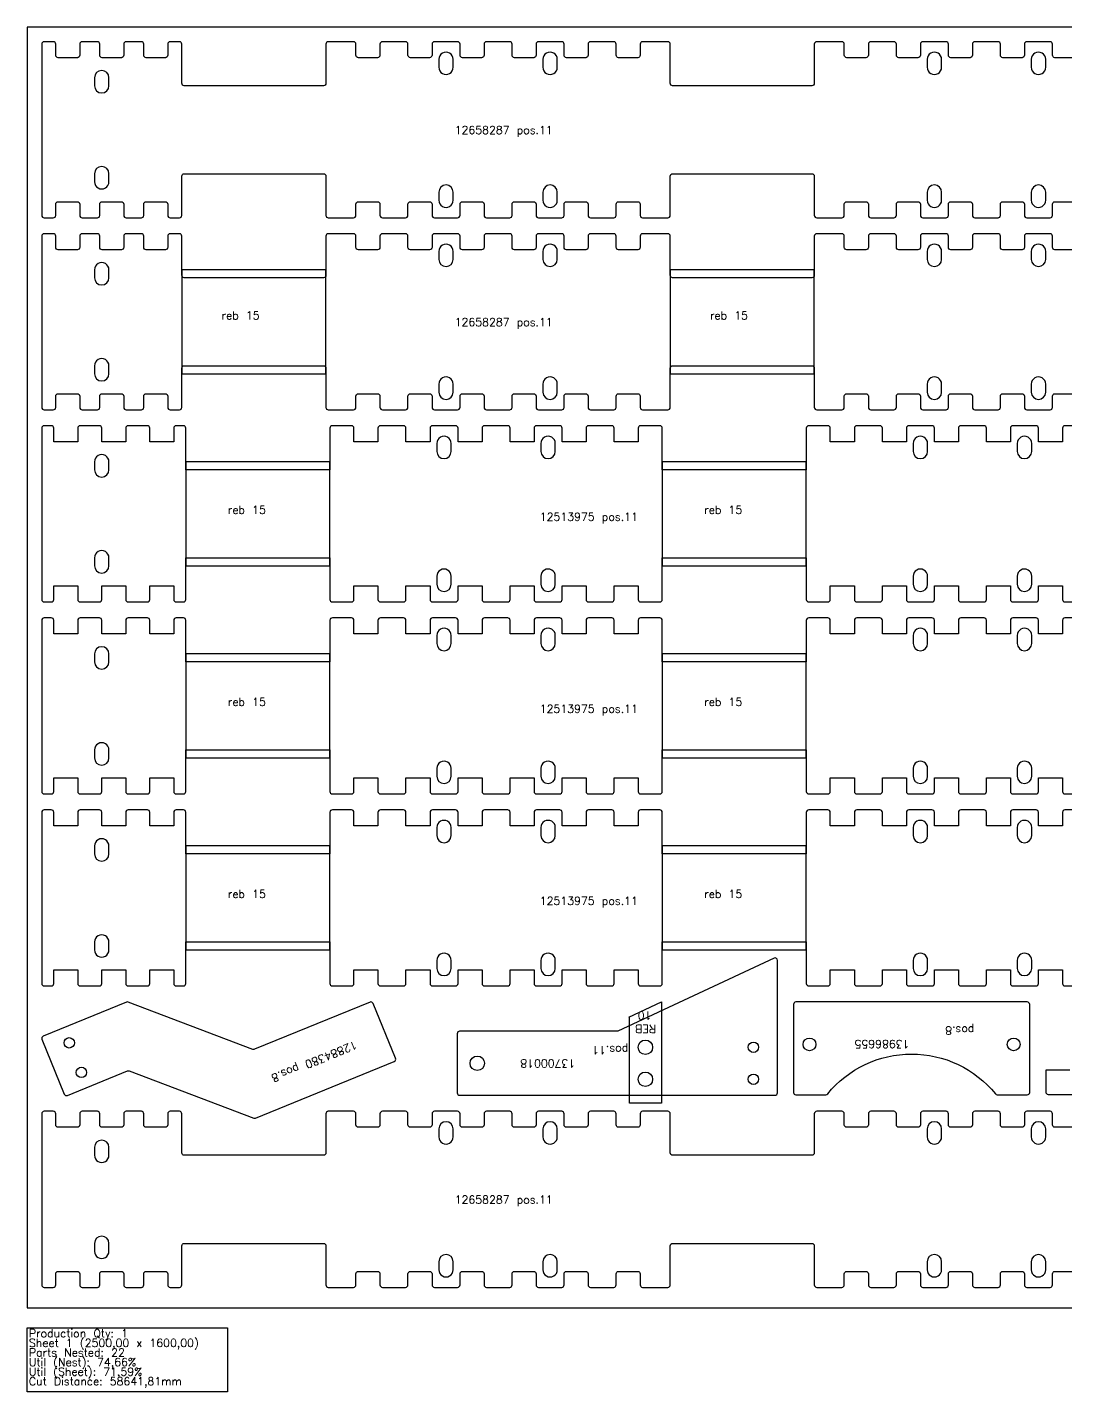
# Model space of a CAD drawing. Header units: millimetres. Extents: x 0 to 2500, y -105 to 1600.
# Drawn here: x 0 to 1297, y -105 to 1600 of the extents above; entities that cross this region are included whole.
import ezdxf

# ---------------------------------------------------------------- set-up
doc = ezdxf.new("R2010")
doc.units = ezdxf.units.MM
for name, color, linetype in [('10246727', 7, 'Continuous'), ('12658287', 7, 'Continuous'), ('12884380v0', 7, 'Continuous'), ('13700018v0', 7, 'Continuous'), ('13986655', 7, 'Continuous'), ('Rebaixo', 6, 'Continuous'), ('sheet', 24, 'Continuous'), ('Stats', 7, 'Continuous'), ('Texto', 7, 'Continuous')]:
    doc.layers.add(name, color=color, linetype=linetype)
doc.styles.get("Standard").update_dxf_attribs({"font": 'txt.shx'})

msp = doc.modelspace()

# ---------------------------------------------------------------- linework, layer by layer
at = {"color": 1}
for points in [[(1325, 1102), (1296, 1102, 0.414214), (1293, 1099), (1293, 1082), (1263, 1082), (1263, 1099, 0.414214), (1260, 1102), (1231, 1102, 0.414214), (1228, 1099), (1228, 1082), (1198, 1082), (1198, 1099, 0.414214), (1195, 1102), (1166, 1102, 0.414214), (1163, 1099), (1163, 1082), (1133, 1082), (1133, 1099, 0.414214), (1130, 1102), (1101, 1102, 0.414214), (1098, 1099), (1098, 1082), (1068, 1082), (1068, 1099, 0.414214), (1065, 1102), (1036, 1102, 0.414214), (1033, 1099), (1033, 1082), (1003, 1082), (1003, 1099, 0.414214), (1000, 1102), (976, 1102, 0.414214), (973, 1099), (973, 1047), (793, 1047), (793, 1099, 0.414214), (790, 1102), (766, 1102, 0.414214), (763, 1099), (763, 1082), (733, 1082), (733, 1099, 0.414214), (730, 1102), (701, 1102, 0.414214), (698, 1099), (698, 1082), (668, 1082), (668, 1099, 0.414214), (665, 1102), (636, 1102, 0.414214), (633, 1099), (633, 1082), (603, 1082), (603, 1099, 0.414214), (600, 1102), (571, 1102, 0.414214), (568, 1099), (568, 1082), (538, 1082), (538, 1099, 0.414214), (535, 1102), (506, 1102, 0.414214), (503, 1099), (503, 1082), (473, 1082), (473, 1099, 0.414214), (470, 1102), (441, 1102, 0.414214), (438, 1099), (438, 1082), (408, 1082), (408, 1099, 0.414214), (405, 1102), (381, 1102, 0.414214), (378, 1099), (378, 1047), (198, 1047), (198, 1099, 0.414214), (195, 1102), (186, 1102, 0.414214), (183, 1099), (183, 1082), (153, 1082), (153, 1099, 0.414214), (150, 1102), (126, 1102, 0.414214), (123, 1099), (123, 1082), (93, 1082), (93, 1099, 0.414214), (90, 1102), (66, 1102, 0.414214), (63, 1099), (63, 1082), (33, 1082), (33, 1099, 0.414214), (30, 1102), (21, 1102, 0.414214), (18, 1099), (18, 885, 0.414214), (21, 882), (30, 882, 0.414214), (33, 885), (33, 902), (63, 902), (63, 885, 0.414214), (66, 882), (90, 882, 0.414214), (93, 885), (93, 902), (123, 902), (123, 885, 0.414214), (126, 882), (150, 882, 0.414214), (153, 885), (153, 902), (183, 902), (183, 885, 0.414214), (186, 882), (195, 882, 0.414214), (198, 885), (198, 937), (378, 937), (378, 885, 0.414214), (381, 882), (405, 882, 0.414214), (408, 885), (408, 902), (438, 902), (438, 885, 0.414214), (441, 882), (470, 882, 0.414214), (473, 885), (473, 902), (503, 902), (503, 885, 0.414214), (506, 882), (535, 882, 0.414214), (538, 885), (538, 902), (568, 902), (568, 885, 0.414214), (571, 882), (600, 882, 0.414214), (603, 885), (603, 902), (633, 902), (633, 885, 0.414214), (636, 882), (665, 882, 0.414214), (668, 885), (668, 902), (698, 902), (698, 885, 0.414214), (701, 882), (730, 882, 0.414214), (733, 885), (733, 902), (763, 902), (763, 885, 0.414214), (766, 882), (790, 882, 0.414214), (793, 885), (793, 937), (973, 937), (973, 885, 0.414214), (976, 882), (1000, 882, 0.414214), (1003, 885), (1003, 902), (1033, 902), (1033, 885, 0.414214), (1036, 882), (1065, 882, 0.414214), (1068, 885), (1068, 902), (1098, 902), (1098, 885, 0.414214), (1101, 882), (1130, 882, 0.414214), (1133, 885), (1133, 902), (1163, 902), (1163, 885, 0.414214), (1166, 882), (1195, 882, 0.414214), (1198, 885), (1198, 902), (1228, 902), (1228, 885, 0.414214), (1231, 882), (1260, 882, 0.414214), (1263, 885), (1263, 902), (1293, 902), (1293, 885, 0.414214), (1296, 882), (1325, 882, 0.414214)], [(1325, 862), (1296, 862, 0.414214), (1293, 859), (1293, 842), (1263, 842), (1263, 859, 0.414214), (1260, 862), (1231, 862, 0.414214), (1228, 859), (1228, 842), (1198, 842), (1198, 859, 0.414214), (1195, 862), (1166, 862, 0.414214), (1163, 859), (1163, 842), (1133, 842), (1133, 859, 0.414214), (1130, 862), (1101, 862, 0.414214), (1098, 859), (1098, 842), (1068, 842), (1068, 859, 0.414214), (1065, 862), (1036, 862, 0.414214), (1033, 859), (1033, 842), (1003, 842), (1003, 859, 0.414214), (1000, 862), (976, 862, 0.414214), (973, 859), (973, 807), (793, 807), (793, 859, 0.414214), (790, 862), (766, 862, 0.414214), (763, 859), (763, 842), (733, 842), (733, 859, 0.414214), (730, 862), (701, 862, 0.414214), (698, 859), (698, 842), (668, 842), (668, 859, 0.414214), (665, 862), (636, 862, 0.414214), (633, 859), (633, 842), (603, 842), (603, 859, 0.414214), (600, 862), (571, 862, 0.414214), (568, 859), (568, 842), (538, 842), (538, 859, 0.414214), (535, 862), (506, 862, 0.414214), (503, 859), (503, 842), (473, 842), (473, 859, 0.414214), (470, 862), (441, 862, 0.414214), (438, 859), (438, 842), (408, 842), (408, 859, 0.414214), (405, 862), (381, 862, 0.414214), (378, 859), (378, 807), (198, 807), (198, 859, 0.414214), (195, 862), (186, 862, 0.414214), (183, 859), (183, 842), (153, 842), (153, 859, 0.414214), (150, 862), (126, 862, 0.414214), (123, 859), (123, 842), (93, 842), (93, 859, 0.414214), (90, 862), (66, 862, 0.414214), (63, 859), (63, 842), (33, 842), (33, 859, 0.414214), (30, 862), (21, 862, 0.414214), (18, 859), (18, 645, 0.414214), (21, 642), (30, 642, 0.414214), (33, 645), (33, 662), (63, 662), (63, 645, 0.414214), (66, 642), (90, 642, 0.414214), (93, 645), (93, 662), (123, 662), (123, 645, 0.414214), (126, 642), (150, 642, 0.414214), (153, 645), (153, 662), (183, 662), (183, 645, 0.414214), (186, 642), (195, 642, 0.414214), (198, 645), (198, 697), (378, 697), (378, 645, 0.414214), (381, 642), (405, 642, 0.414214), (408, 645), (408, 662), (438, 662), (438, 645, 0.414214), (441, 642), (470, 642, 0.414214), (473, 645), (473, 662), (503, 662), (503, 645, 0.414214), (506, 642), (535, 642, 0.414214), (538, 645), (538, 662), (568, 662), (568, 645, 0.414214), (571, 642), (600, 642, 0.414214), (603, 645), (603, 662), (633, 662), (633, 645, 0.414214), (636, 642), (665, 642, 0.414214), (668, 645), (668, 662), (698, 662), (698, 645, 0.414214), (701, 642), (730, 642, 0.414214), (733, 645), (733, 662), (763, 662), (763, 645, 0.414214), (766, 642), (790, 642, 0.414214), (793, 645), (793, 697), (973, 697), (973, 645, 0.414214), (976, 642), (1000, 642, 0.414214), (1003, 645), (1003, 662), (1033, 662), (1033, 645, 0.414214), (1036, 642), (1065, 642, 0.414214), (1068, 645), (1068, 662), (1098, 662), (1098, 645, 0.414214), (1101, 642), (1130, 642, 0.414214), (1133, 645), (1133, 662), (1163, 662), (1163, 645, 0.414214), (1166, 642), (1195, 642, 0.414214), (1198, 645), (1198, 662), (1228, 662), (1228, 645, 0.414214), (1231, 642), (1260, 642, 0.414214), (1263, 645), (1263, 662), (1293, 662), (1293, 645, 0.414214), (1296, 642), (1325, 642, 0.414214)], [(1325, 622), (1296, 622, 0.414214), (1293, 619), (1293, 602), (1263, 602), (1263, 619, 0.414214), (1260, 622), (1231, 622, 0.414214), (1228, 619), (1228, 602), (1198, 602), (1198, 619, 0.414214), (1195, 622), (1166, 622, 0.414214), (1163, 619), (1163, 602), (1133, 602), (1133, 619, 0.414214), (1130, 622), (1101, 622, 0.414214), (1098, 619), (1098, 602), (1068, 602), (1068, 619, 0.414214), (1065, 622), (1036, 622, 0.414214), (1033, 619), (1033, 602), (1003, 602), (1003, 619, 0.414214), (1000, 622), (976, 622, 0.414214), (973, 619), (973, 567), (793, 567), (793, 619, 0.414214), (790, 622), (766, 622, 0.414214), (763, 619), (763, 602), (733, 602), (733, 619, 0.414214), (730, 622), (701, 622, 0.414214), (698, 619), (698, 602), (668, 602), (668, 619, 0.414214), (665, 622), (636, 622, 0.414214), (633, 619), (633, 602), (603, 602), (603, 619, 0.414214), (600, 622), (571, 622, 0.414214), (568, 619), (568, 602), (538, 602), (538, 619, 0.414214), (535, 622), (506, 622, 0.414214), (503, 619), (503, 602), (473, 602), (473, 619, 0.414214), (470, 622), (441, 622, 0.414214), (438, 619), (438, 602), (408, 602), (408, 619, 0.414214), (405, 622), (381, 622, 0.414214), (378, 619), (378, 567), (198, 567), (198, 619, 0.414214), (195, 622), (186, 622, 0.414214), (183, 619), (183, 602), (153, 602), (153, 619, 0.414214), (150, 622), (126, 622, 0.414214), (123, 619), (123, 602), (93, 602), (93, 619, 0.414214), (90, 622), (66, 622, 0.414214), (63, 619), (63, 602), (33, 602), (33, 619, 0.414214), (30, 622), (21, 622, 0.414214), (18, 619), (18, 405, 0.414214), (21, 402), (30, 402, 0.414214), (33, 405), (33, 422), (63, 422), (63, 405, 0.414214), (66, 402), (90, 402, 0.414214), (93, 405), (93, 422), (123, 422), (123, 405, 0.414214), (126, 402), (150, 402, 0.414214), (153, 405), (153, 422), (183, 422), (183, 405, 0.414214), (186, 402), (195, 402, 0.414214), (198, 405), (198, 457), (378, 457), (378, 405, 0.414214), (381, 402), (405, 402, 0.414214), (408, 405), (408, 422), (438, 422), (438, 405, 0.414214), (441, 402), (470, 402, 0.414214), (473, 405), (473, 422), (503, 422), (503, 405, 0.414214), (506, 402), (535, 402, 0.414214), (538, 405), (538, 422), (568, 422), (568, 405, 0.414214), (571, 402), (600, 402, 0.414214), (603, 405), (603, 422), (633, 422), (633, 405, 0.414214), (636, 402), (665, 402, 0.414214), (668, 405), (668, 422), (698, 422), (698, 405, 0.414214), (701, 402), (730, 402, 0.414214), (733, 405), (733, 422), (763, 422), (763, 405, 0.414214), (766, 402), (790, 402, 0.414214), (793, 405), (793, 457), (973, 457), (973, 405, 0.414214), (976, 402), (1000, 402, 0.414214), (1003, 405), (1003, 422), (1033, 422), (1033, 405, 0.414214), (1036, 402), (1065, 402, 0.414214), (1068, 405), (1068, 422), (1098, 422), (1098, 405, 0.414214), (1101, 402), (1130, 402, 0.414214), (1133, 405), (1133, 422), (1163, 422), (1163, 405, 0.414214), (1166, 402), (1195, 402, 0.414214), (1198, 405), (1198, 422), (1228, 422), (1228, 405, 0.414214), (1231, 402), (1260, 402, 0.414214), (1263, 405), (1263, 422), (1293, 422), (1293, 405, 0.414214), (1296, 402), (1325, 402, 0.414214)]]:
    msp.add_lwpolyline(points, format="xyb", dxfattribs=at)
for points in [[(511.5, 1070, 0.999955), (529.5, 1070), (529.5, 1080, 1.000023), (511.5, 1080)], [(641.5, 1070, 0.999955), (659.5, 1070), (659.5, 1080, 1.000023), (641.5, 1080)], [(1106.5, 1070, 0.999955), (1124.5, 1070), (1124.5, 1080, 1.000024), (1106.5, 1080)], [(1236.5, 1070, 0.999955), (1254.5, 1070), (1254.5, 1080, 1.000024), (1236.5, 1080)], [(84, 1047, 0.999977), (102, 1047), (102, 1057, 1.000045), (84, 1057)], [(102, 937, 1.000023), (84, 937), (84, 927, 0.999955), (102, 927)], [(529.5, 914, 1.000045), (511.5, 914), (511.5, 904, 0.999977), (529.5, 904)], [(659.5, 914, 1.000045), (641.5, 914), (641.5, 904, 0.999977), (659.5, 904)], [(1124.5, 914, 1.000045), (1106.5, 914), (1106.5, 904, 0.999977), (1124.5, 904)], [(1254.5, 914, 1.000045), (1236.5, 914), (1236.5, 904, 0.999977), (1254.5, 904)], [(511.5, 830, 0.999969), (529.5, 830), (529.5, 840, 1.000031), (511.5, 840)], [(641.5, 830, 0.999969), (659.5, 830), (659.5, 840, 1.000031), (641.5, 840)], [(1106.5, 830, 0.999969), (1124.5, 830), (1124.5, 840, 1.000031), (1106.5, 840)], [(1236.5, 830, 0.999969), (1254.5, 830), (1254.5, 840, 1.000031), (1236.5, 840)], [(84, 807, 0.999969), (102, 807), (102, 817, 0.999977), (84, 817)], [(102, 697, 1.000031), (84, 697), (84, 687, 0.999969), (102, 687)], [(529.5, 674, 1.000031), (511.5, 674), (511.5, 664, 0.999969), (529.5, 664)], [(659.5, 674, 1.000031), (641.5, 674), (641.5, 664, 0.999969), (659.5, 664)], [(1124.5, 674, 1.000031), (1106.5, 674), (1106.5, 664, 0.999969), (1124.5, 664)], [(1254.5, 674, 1.000031), (1236.5, 674), (1236.5, 664, 0.999969), (1254.5, 664)], [(511.5, 590, 0.999979), (529.5, 590), (529.5, 600, 1.000021), (511.5, 600)], [(641.5, 590, 0.999979), (659.5, 590), (659.5, 600, 1.000021), (641.5, 600)], [(1106.5, 590, 0.999979), (1124.5, 590), (1124.5, 600, 1.000021), (1106.5, 600)], [(1236.5, 590, 0.999979), (1254.5, 590), (1254.5, 600, 1.000021), (1236.5, 600)], [(84, 567, 0.999979), (102, 567), (102, 577, 1.000021), (84, 577)], [(102, 457, 1.000021), (84, 457), (84, 447, 1.000032), (102, 447)], [(529.5, 434, 1.000021), (511.5, 434), (511.5, 424, 0.999979), (529.5, 424)], [(659.5, 434, 1.000021), (641.5, 434), (641.5, 424, 0.999979), (659.5, 424)], [(1124.5, 434, 1.000021), (1106.5, 434), (1106.5, 424, 0.999979), (1124.5, 424)], [(1254.5, 434, 1.000021), (1236.5, 434), (1236.5, 424, 0.999979), (1254.5, 424)]]:
    msp.add_lwpolyline(points, format="xyb", close=True, dxfattribs=at)
at = {"layer": '10246727', "color": 4}
msp.add_lwpolyline([(1302, 296.6), (1272, 296.6), (1272, 269.6, 0.414214), (1275, 266.6), (1449, 266.6, 0.414214)], format="xyb", dxfattribs=at)
at = {"layer": '12658287', "color": 4}
for points in [[(1307.5, 1562), (1283.5, 1562, -0.414214), (1280.5, 1565), (1280.5, 1579, 0.414214), (1277.5, 1582), (1248.5, 1582, 0.414214), (1245.5, 1579), (1245.5, 1565, -0.414214), (1242.5, 1562), (1218.5, 1562, -0.414214), (1215.5, 1565), (1215.5, 1579, 0.414214), (1212.5, 1582), (1183.5, 1582, 0.414214), (1180.5, 1579), (1180.5, 1565, -0.414214), (1177.5, 1562), (1153.5, 1562, -0.414214), (1150.5, 1565), (1150.5, 1579, 0.414214), (1147.5, 1582), (1118.5, 1582, 0.414214), (1115.5, 1579), (1115.5, 1565, -0.414214), (1112.5, 1562), (1088.5, 1562, -0.414214), (1085.5, 1565), (1085.5, 1579, 0.414214), (1082.5, 1582), (1053.5, 1582, 0.414214), (1050.5, 1579), (1050.5, 1565, -0.414214), (1047.5, 1562), (1023.5, 1562, -0.414214), (1020.5, 1565), (1020.5, 1579, 0.414214), (1017.5, 1582), (986, 1582, 0.414214), (983, 1579), (983, 1530, -0.414214), (980, 1527), (806, 1527, -0.414214), (803, 1530), (803, 1579, 0.414214), (800, 1582), (768.5, 1582, 0.414214), (765.5, 1579), (765.5, 1565, -0.414214), (762.5, 1562), (738.5, 1562, -0.414214), (735.5, 1565), (735.5, 1579, 0.414214), (732.5, 1582), (703.5, 1582, 0.414214), (700.5, 1579), (700.5, 1565, -0.414214), (697.5, 1562), (673.5, 1562, -0.414214), (670.5, 1565), (670.5, 1579, 0.414214), (667.5, 1582), (638.5, 1582, 0.414214), (635.5, 1579), (635.5, 1565, -0.414214), (632.5, 1562), (608.5, 1562, -0.414214), (605.5, 1565), (605.5, 1579, 0.414214), (602.5, 1582), (573.5, 1582, 0.414214), (570.5, 1579), (570.5, 1565, -0.414214), (567.5, 1562), (543.5, 1562, -0.414214), (540.5, 1565), (540.5, 1579, 0.414214), (537.5, 1582), (508.5, 1582, 0.414214), (505.5, 1579), (505.5, 1565, -0.414214), (502.5, 1562), (478.5, 1562, -0.414214), (475.5, 1565), (475.5, 1579, 0.414214), (472.5, 1582), (443.5, 1582, 0.414214), (440.5, 1579), (440.5, 1565, -0.414214), (437.5, 1562), (413.5, 1562, -0.414214), (410.5, 1565), (410.5, 1579, 0.414214), (407.5, 1582), (376, 1582, 0.414214), (373, 1579), (373, 1530, -0.414214), (370, 1527), (196, 1527, -0.414214), (193, 1530), (193, 1579, 0.414214), (190, 1582), (178.5, 1582, 0.414214), (175.5, 1579), (175.5, 1565, -0.414214), (172.5, 1562), (148.5, 1562, -0.414214), (145.5, 1565), (145.5, 1579, 0.414214), (142.5, 1582), (123.5, 1582, 0.414214), (120.5, 1579), (120.5, 1565, -0.414214), (117.5, 1562), (93.5, 1562, -0.414214), (90.5, 1565), (90.5, 1579, 0.414214), (87.5, 1582), (68.5, 1582, 0.414214), (65.5, 1579), (65.5, 1565, -0.414214), (62.5, 1562), (38.5, 1562, -0.414214), (35.5, 1565), (35.5, 1579, 0.414214), (32.5, 1582), (21, 1582, 0.414214), (18, 1579), (18, 1365, 0.414214), (21, 1362), (32.5, 1362, 0.414214), (35.5, 1365), (35.5, 1379, -0.414214), (38.5, 1382), (62.5, 1382, -0.414214), (65.5, 1379), (65.5, 1365, 0.414214), (68.5, 1362), (87.5, 1362, 0.414214), (90.5, 1365), (90.5, 1379, -0.414214), (93.5, 1382), (117.5, 1382, -0.414214), (120.5, 1379), (120.5, 1365, 0.414214), (123.5, 1362), (142.5, 1362, 0.414214), (145.5, 1365), (145.5, 1379, -0.414214), (148.5, 1382), (172.5, 1382, -0.414214), (175.5, 1379), (175.5, 1365, 0.414214), (178.5, 1362), (190, 1362, 0.414214), (193, 1365), (193, 1414, -0.414214), (196, 1417), (370, 1417, -0.414214), (373, 1414), (373, 1365, 0.414214), (376, 1362), (407.5, 1362, 0.414214), (410.5, 1365), (410.5, 1379, -0.414214), (413.5, 1382), (437.5, 1382, -0.414214), (440.5, 1379), (440.5, 1365, 0.414214), (443.5, 1362), (472.5, 1362, 0.414214), (475.5, 1365), (475.5, 1379, -0.414214), (478.5, 1382), (502.5, 1382, -0.414214), (505.5, 1379), (505.5, 1365, 0.414214), (508.5, 1362), (537.5, 1362, 0.414214), (540.5, 1365), (540.5, 1379, -0.414214), (543.5, 1382), (567.5, 1382, -0.414214), (570.5, 1379), (570.5, 1365, 0.414214), (573.5, 1362), (602.5, 1362, 0.414214), (605.5, 1365), (605.5, 1379, -0.414214), (608.5, 1382), (632.5, 1382, -0.414214), (635.5, 1379), (635.5, 1365, 0.414214), (638.5, 1362), (667.5, 1362, 0.414214), (670.5, 1365), (670.5, 1379, -0.414214), (673.5, 1382), (697.5, 1382, -0.414214), (700.5, 1379), (700.5, 1365, 0.414214), (703.5, 1362), (732.5, 1362, 0.414214), (735.5, 1365), (735.5, 1379, -0.414214), (738.5, 1382), (762.5, 1382, -0.414214), (765.5, 1379), (765.5, 1365, 0.414214), (768.5, 1362), (800, 1362, 0.414214), (803, 1365), (803, 1414, -0.414214), (806, 1417), (980, 1417, -0.414214), (983, 1414), (983, 1365, 0.414214), (986, 1362), (1017.5, 1362, 0.414214), (1020.5, 1365), (1020.5, 1379, -0.414214), (1023.5, 1382), (1047.5, 1382, -0.414214), (1050.5, 1379), (1050.5, 1365, 0.414214), (1053.5, 1362), (1082.5, 1362, 0.414214), (1085.5, 1365), (1085.5, 1379, -0.414214), (1088.5, 1382), (1112.5, 1382, -0.414214), (1115.5, 1379), (1115.5, 1365, 0.414214), (1118.5, 1362), (1147.5, 1362, 0.414214), (1150.5, 1365), (1150.5, 1379, -0.414214), (1153.5, 1382), (1177.5, 1382, -0.414214), (1180.5, 1379), (1180.5, 1365, 0.414214), (1183.5, 1362), (1212.5, 1362, 0.414214), (1215.5, 1365), (1215.5, 1379, -0.414214), (1218.5, 1382), (1242.5, 1382, -0.414214), (1245.5, 1379), (1245.5, 1365, 0.414214), (1248.5, 1362), (1277.5, 1362, 0.414214), (1280.5, 1365), (1280.5, 1379, -0.414214), (1283.5, 1382), (1307.5, 1382, -0.414214)], [(1307.5, 225.4), (1283.5, 225.4, -0.414214), (1280.5, 228.4), (1280.5, 242.4, 0.414214), (1277.5, 245.4), (1248.5, 245.4, 0.414214), (1245.5, 242.4), (1245.5, 228.4, -0.414214), (1242.5, 225.4), (1218.5, 225.4, -0.414214), (1215.5, 228.4), (1215.5, 242.4, 0.414214), (1212.5, 245.4), (1183.5, 245.4, 0.414214), (1180.5, 242.4), (1180.5, 228.4, -0.414214), (1177.5, 225.4), (1153.5, 225.4, -0.414214), (1150.5, 228.4), (1150.5, 242.4, 0.414214), (1147.5, 245.4), (1118.5, 245.4, 0.414214), (1115.5, 242.4), (1115.5, 228.4, -0.414214), (1112.5, 225.4), (1088.5, 225.4, -0.414214), (1085.5, 228.4), (1085.5, 242.4, 0.414214), (1082.5, 245.4), (1053.5, 245.4, 0.414214), (1050.5, 242.4), (1050.5, 228.4, -0.414214), (1047.5, 225.4), (1023.5, 225.4, -0.414214), (1020.5, 228.4), (1020.5, 242.4, 0.414214), (1017.5, 245.4), (986, 245.4, 0.414214), (983, 242.4), (983, 193.4, -0.414214), (980, 190.4), (806, 190.4, -0.414214), (803, 193.4), (803, 242.4, 0.414214), (800, 245.4), (768.5, 245.4, 0.414214), (765.5, 242.4), (765.5, 228.4, -0.414214), (762.5, 225.4), (738.5, 225.4, -0.414214), (735.5, 228.4), (735.5, 242.4, 0.414214), (732.5, 245.4), (703.5, 245.4, 0.414214), (700.5, 242.4), (700.5, 228.4, -0.414214), (697.5, 225.4), (673.5, 225.4, -0.414214), (670.5, 228.4), (670.5, 242.4, 0.414214), (667.5, 245.4), (638.5, 245.4, 0.414214), (635.5, 242.4), (635.5, 228.4, -0.414214), (632.5, 225.4), (608.5, 225.4, -0.414214), (605.5, 228.4), (605.5, 242.4, 0.414214), (602.5, 245.4), (573.5, 245.4, 0.414214), (570.5, 242.4), (570.5, 228.4, -0.414214), (567.5, 225.4), (543.5, 225.4, -0.414214), (540.5, 228.4), (540.5, 242.4, 0.414214), (537.5, 245.4), (508.5, 245.4, 0.414214), (505.5, 242.4), (505.5, 228.4, -0.414214), (502.5, 225.4), (478.5, 225.4, -0.414214), (475.5, 228.4), (475.5, 242.4, 0.414214), (472.5, 245.4), (443.5, 245.4, 0.414214), (440.5, 242.4), (440.5, 228.4, -0.414214), (437.5, 225.4), (413.5, 225.4, -0.414214), (410.5, 228.4), (410.5, 242.4, 0.414214), (407.5, 245.4), (376, 245.4, 0.414214), (373, 242.4), (373, 193.4, -0.414214), (370, 190.4), (196, 190.4, -0.414214), (193, 193.4), (193, 242.4, 0.414214), (190, 245.4), (178.5, 245.4, 0.414214), (175.5, 242.4), (175.5, 228.4, -0.414214), (172.5, 225.4), (148.5, 225.4, -0.414214), (145.5, 228.4), (145.5, 242.4, 0.414214), (142.5, 245.4), (123.5, 245.4, 0.414214), (120.5, 242.4), (120.5, 228.4, -0.414214), (117.5, 225.4), (93.5, 225.4, -0.414214), (90.5, 228.4), (90.5, 242.4, 0.414214), (87.5, 245.4), (68.5, 245.4, 0.414214), (65.5, 242.4), (65.5, 228.4, -0.414214), (62.5, 225.4), (38.5, 225.4, -0.414214), (35.5, 228.4), (35.5, 242.4, 0.414214), (32.5, 245.4), (21, 245.4, 0.414214), (18, 242.4), (18, 28.4, 0.414214), (21, 25.4), (32.5, 25.4, 0.414214), (35.5, 28.4), (35.5, 42.4, -0.414214), (38.5, 45.4), (62.5, 45.4, -0.414214), (65.5, 42.4), (65.5, 28.4, 0.414214), (68.5, 25.4), (87.5, 25.4, 0.414214), (90.5, 28.4), (90.5, 42.4, -0.414214), (93.5, 45.4), (117.5, 45.4, -0.414214), (120.5, 42.4), (120.5, 28.4, 0.414214), (123.5, 25.4), (142.5, 25.4, 0.414214), (145.5, 28.4), (145.5, 42.4, -0.414214), (148.5, 45.4), (172.5, 45.4, -0.414214), (175.5, 42.4), (175.5, 28.4, 0.414214), (178.5, 25.4), (190, 25.4, 0.414214), (193, 28.4), (193, 77.4, -0.414214), (196, 80.4), (370, 80.4, -0.414214), (373, 77.4), (373, 28.4, 0.414214), (376, 25.4), (407.5, 25.4, 0.414214), (410.5, 28.4), (410.5, 42.4, -0.414214), (413.5, 45.4), (437.5, 45.4, -0.414214), (440.5, 42.4), (440.5, 28.4, 0.414214), (443.5, 25.4), (472.5, 25.4, 0.414214), (475.5, 28.4), (475.5, 42.4, -0.414214), (478.5, 45.4), (502.5, 45.4, -0.414214), (505.5, 42.4), (505.5, 28.4, 0.414214), (508.5, 25.4), (537.5, 25.4, 0.414214), (540.5, 28.4), (540.5, 42.4, -0.414214), (543.5, 45.4), (567.5, 45.4, -0.414214), (570.5, 42.4), (570.5, 28.4, 0.414214), (573.5, 25.4), (602.5, 25.4, 0.414214), (605.5, 28.4), (605.5, 42.4, -0.414214), (608.5, 45.4), (632.5, 45.4, -0.414214), (635.5, 42.4), (635.5, 28.4, 0.414214), (638.5, 25.4), (667.5, 25.4, 0.414214), (670.5, 28.4), (670.5, 42.4, -0.414214), (673.5, 45.4), (697.5, 45.4, -0.414214), (700.5, 42.4), (700.5, 28.4, 0.414214), (703.5, 25.4), (732.5, 25.4, 0.414214), (735.5, 28.4), (735.5, 42.4, -0.414214), (738.5, 45.4), (762.5, 45.4, -0.414214), (765.5, 42.4), (765.5, 28.4, 0.414214), (768.5, 25.4), (800, 25.4, 0.414214), (803, 28.4), (803, 77.4, -0.414214), (806, 80.4), (980, 80.4, -0.414214), (983, 77.4), (983, 28.4, 0.414214), (986, 25.4), (1017.5, 25.4, 0.414214), (1020.5, 28.4), (1020.5, 42.4, -0.414214), (1023.5, 45.4), (1047.5, 45.4, -0.414214), (1050.5, 42.4), (1050.5, 28.4, 0.414214), (1053.5, 25.4), (1082.5, 25.4, 0.414214), (1085.5, 28.4), (1085.5, 42.4, -0.414214), (1088.5, 45.4), (1112.5, 45.4, -0.414214), (1115.5, 42.4), (1115.5, 28.4, 0.414214), (1118.5, 25.4), (1147.5, 25.4, 0.414214), (1150.5, 28.4), (1150.5, 42.4, -0.414214), (1153.5, 45.4), (1177.5, 45.4, -0.414214), (1180.5, 42.4), (1180.5, 28.4, 0.414214), (1183.5, 25.4), (1212.5, 25.4, 0.414214), (1215.5, 28.4), (1215.5, 42.4, -0.414214), (1218.5, 45.4), (1242.5, 45.4, -0.414214), (1245.5, 42.4), (1245.5, 28.4, 0.414214), (1248.5, 25.4), (1277.5, 25.4, 0.414214), (1280.5, 28.4), (1280.5, 42.4, -0.414214), (1283.5, 45.4), (1307.5, 45.4, -0.414214)]]:
    msp.add_lwpolyline(points, format="xyb", dxfattribs=at)
for points in [[(514, 1550, 1.000019), (532, 1550), (532, 1560, 1.000033), (514, 1560)], [(644, 1550, 1.000019), (662, 1550), (662, 1560, 1.000033), (644, 1560)], [(1124, 1550, 1.000021), (1142, 1550), (1142, 1560, 1.000034), (1124, 1560)], [(1254, 1550, 1.000021), (1272, 1550), (1272, 1560, 1.000034), (1254, 1560)], [(84, 1527, 0.999967), (102, 1527), (102, 1537, 0.999983), (84, 1537)], [(102, 1417, 0.999983), (84, 1417), (84, 1407, 1.00002), (102, 1407)], [(532, 1394, 0.999981), (514, 1394), (514, 1384, 1.000019), (532, 1384)], [(662, 1394, 0.999981), (644, 1394), (644, 1384, 1.000019), (662, 1384)], [(1142, 1394, 0.999983), (1124, 1394), (1124, 1384, 1.00002), (1142, 1384)], [(1272, 1394, 0.999983), (1254, 1394), (1254, 1384, 1.000021), (1272, 1384)], [(514, 213.4, 1.000013), (532, 213.4), (532, 223.4, 0.999987), (514, 223.4)], [(644, 213.4, 1.000013), (662, 213.4), (662, 223.4, 0.999987), (644, 223.4)], [(1124, 213.4, 1.000015), (1142, 213.4), (1142, 223.4, 0.99999), (1124, 223.4)], [(1254, 213.4, 1.000015), (1272, 213.4), (1272, 223.4, 0.99999), (1254, 223.4)], [(84, 190.4, 1.000015), (102, 190.4), (102, 200.4, 0.999989), (84, 200.4)], [(102, 80.4, 0.999989), (84, 80.4), (84, 70.4, 1.000015), (102, 70.4)], [(532, 57.4, 0.999987), (514, 57.4), (514, 47.4, 1.000013), (532, 47.4)], [(662, 57.4, 0.999987), (644, 57.4), (644, 47.4, 1.000013), (662, 47.4)], [(1142, 57.4, 0.99999), (1124, 57.4), (1124, 47.4, 1.000015), (1142, 47.4)], [(1272, 57.4, 0.99999), (1254, 57.4), (1254, 47.4, 1.000015), (1272, 47.4)]]:
    msp.add_lwpolyline(points, format="xyb", close=True, dxfattribs=at)
at = {"layer": '12658287', "color": 6}
msp.add_lwpolyline([(1307.5, 1322), (1283.5, 1322, -0.414214), (1280.5, 1325), (1280.5, 1339, 0.414214), (1277.5, 1342), (1248.5, 1342, 0.414214), (1245.5, 1339), (1245.5, 1325, -0.414214), (1242.5, 1322), (1218.5, 1322, -0.414214), (1215.5, 1325), (1215.5, 1339, 0.414214), (1212.5, 1342), (1183.5, 1342, 0.414214), (1180.5, 1339), (1180.5, 1325, -0.414214), (1177.5, 1322), (1153.5, 1322, -0.414214), (1150.5, 1325), (1150.5, 1339, 0.414214), (1147.5, 1342), (1118.5, 1342, 0.414214), (1115.5, 1339), (1115.5, 1325, -0.414214), (1112.5, 1322), (1088.5, 1322, -0.414214), (1085.5, 1325), (1085.5, 1339, 0.414214), (1082.5, 1342), (1053.5, 1342, 0.414214), (1050.5, 1339), (1050.5, 1325, -0.414214), (1047.5, 1322), (1023.5, 1322, -0.414214), (1020.5, 1325), (1020.5, 1339, 0.414214), (1017.5, 1342), (986, 1342, 0.414214), (983, 1339), (983, 1290, -0.414214), (980, 1287), (806, 1287, -0.414214), (803, 1290), (803, 1339, 0.414214), (800, 1342), (768.5, 1342, 0.414214), (765.5, 1339), (765.5, 1325, -0.414214), (762.5, 1322), (738.5, 1322, -0.414214), (735.5, 1325), (735.5, 1339, 0.414214), (732.5, 1342), (703.5, 1342, 0.414214), (700.5, 1339), (700.5, 1325, -0.414214), (697.5, 1322), (673.5, 1322, -0.414214), (670.5, 1325), (670.5, 1339, 0.414214), (667.5, 1342), (638.5, 1342, 0.414214), (635.5, 1339), (635.5, 1325, -0.414214), (632.5, 1322), (608.5, 1322, -0.414214), (605.5, 1325), (605.5, 1339, 0.414214), (602.5, 1342), (573.5, 1342, 0.414214), (570.5, 1339), (570.5, 1325, -0.414214), (567.5, 1322), (543.5, 1322, -0.414214), (540.5, 1325), (540.5, 1339, 0.414214), (537.5, 1342), (508.5, 1342, 0.414214), (505.5, 1339), (505.5, 1325, -0.414214), (502.5, 1322), (478.5, 1322, -0.414214), (475.5, 1325), (475.5, 1339, 0.414214), (472.5, 1342), (443.5, 1342, 0.414214), (440.5, 1339), (440.5, 1325, -0.414214), (437.5, 1322), (413.5, 1322, -0.414214), (410.5, 1325), (410.5, 1339, 0.414214), (407.5, 1342), (376, 1342, 0.414214), (373, 1339), (373, 1290, -0.414214), (370, 1287), (196, 1287, -0.414214), (193, 1290), (193, 1339, 0.414214), (190, 1342), (178.5, 1342, 0.414214), (175.5, 1339), (175.5, 1325, -0.414214), (172.5, 1322), (148.5, 1322, -0.414214), (145.5, 1325), (145.5, 1339, 0.414214), (142.5, 1342), (123.5, 1342, 0.414214), (120.5, 1339), (120.5, 1325, -0.414214), (117.5, 1322), (93.5, 1322, -0.414214), (90.5, 1325), (90.5, 1339, 0.414214), (87.5, 1342), (68.5, 1342, 0.414214), (65.5, 1339), (65.5, 1325, -0.414214), (62.5, 1322), (38.5, 1322, -0.414214), (35.5, 1325), (35.5, 1339, 0.414214), (32.5, 1342), (21, 1342, 0.414214), (18, 1339), (18, 1125, 0.414214), (21, 1122), (32.5, 1122, 0.414214), (35.5, 1125), (35.5, 1139, -0.414214), (38.5, 1142), (62.5, 1142, -0.414214), (65.5, 1139), (65.5, 1125, 0.414214), (68.5, 1122), (87.5, 1122, 0.414214), (90.5, 1125), (90.5, 1139, -0.414214), (93.5, 1142), (117.5, 1142, -0.414214), (120.5, 1139), (120.5, 1125, 0.414214), (123.5, 1122), (142.5, 1122, 0.414214), (145.5, 1125), (145.5, 1139, -0.414214), (148.5, 1142), (172.5, 1142, -0.414214), (175.5, 1139), (175.5, 1125, 0.414214), (178.5, 1122), (190, 1122, 0.414214), (193, 1125), (193, 1174, -0.414214), (196, 1177), (370, 1177, -0.414214), (373, 1174), (373, 1125, 0.414214), (376, 1122), (407.5, 1122, 0.414214), (410.5, 1125), (410.5, 1139, -0.414214), (413.5, 1142), (437.5, 1142, -0.414214), (440.5, 1139), (440.5, 1125, 0.414214), (443.5, 1122), (472.5, 1122, 0.414214), (475.5, 1125), (475.5, 1139, -0.414214), (478.5, 1142), (502.5, 1142, -0.414214), (505.5, 1139), (505.5, 1125, 0.414214), (508.5, 1122), (537.5, 1122, 0.414214), (540.5, 1125), (540.5, 1139, -0.414214), (543.5, 1142), (567.5, 1142, -0.414214), (570.5, 1139), (570.5, 1125, 0.414214), (573.5, 1122), (602.5, 1122, 0.414214), (605.5, 1125), (605.5, 1139, -0.414214), (608.5, 1142), (632.5, 1142, -0.414214), (635.5, 1139), (635.5, 1125, 0.414214), (638.5, 1122), (667.5, 1122, 0.414214), (670.5, 1125), (670.5, 1139, -0.414214), (673.5, 1142), (697.5, 1142, -0.414214), (700.5, 1139), (700.5, 1125, 0.414214), (703.5, 1122), (732.5, 1122, 0.414214), (735.5, 1125), (735.5, 1139, -0.414214), (738.5, 1142), (762.5, 1142, -0.414214), (765.5, 1139), (765.5, 1125, 0.414214), (768.5, 1122), (800, 1122, 0.414214), (803, 1125), (803, 1174, -0.414214), (806, 1177), (980, 1177, -0.414214), (983, 1174), (983, 1125, 0.414214), (986, 1122), (1017.5, 1122, 0.414214), (1020.5, 1125), (1020.5, 1139, -0.414214), (1023.5, 1142), (1047.5, 1142, -0.414214), (1050.5, 1139), (1050.5, 1125, 0.414214), (1053.5, 1122), (1082.5, 1122, 0.414214), (1085.5, 1125), (1085.5, 1139, -0.414214), (1088.5, 1142), (1112.5, 1142, -0.414214), (1115.5, 1139), (1115.5, 1125, 0.414214), (1118.5, 1122), (1147.5, 1122, 0.414214), (1150.5, 1125), (1150.5, 1139, -0.414214), (1153.5, 1142), (1177.5, 1142, -0.414214), (1180.5, 1139), (1180.5, 1125, 0.414214), (1183.5, 1122), (1212.5, 1122, 0.414214), (1215.5, 1125), (1215.5, 1139, -0.414214), (1218.5, 1142), (1242.5, 1142, -0.414214), (1245.5, 1139), (1245.5, 1125, 0.414214), (1248.5, 1122), (1277.5, 1122, 0.414214), (1280.5, 1125), (1280.5, 1139, -0.414214), (1283.5, 1142), (1307.5, 1142, -0.414214)], format="xyb", dxfattribs=at)
for points in [[(514, 1310, 0.99999), (532, 1310), (532, 1320, 1.00001), (514, 1320)], [(644, 1310, 0.99999), (662, 1310), (662, 1320, 1.00001), (644, 1320)], [(1124, 1310, 0.999994), (1142, 1310), (1142, 1320, 1.000013), (1124, 1320)], [(1254, 1310, 0.999994), (1272, 1310), (1272, 1320, 1.000013), (1254, 1320)], [(84, 1287, 0.999993), (102, 1287), (102, 1297, 1.000013), (84, 1297)], [(102, 1177, 1.000013), (84, 1177), (84, 1167, 0.999993), (102, 1167)], [(532, 1154, 1.00001), (514, 1154), (514, 1144, 0.99999), (532, 1144)], [(662, 1154, 1.00001), (644, 1154), (644, 1144, 0.99999), (662, 1144)], [(1142, 1154, 1.000013), (1124, 1154), (1124, 1144, 0.999994), (1142, 1144)], [(1272, 1154, 1.000013), (1254, 1154), (1254, 1144, 0.999994), (1272, 1144)]]:
    msp.add_lwpolyline(points, format="xyb", close=True, dxfattribs=at)
at = {"layer": '12884380v0', "color": 4}
msp.add_lwpolyline([(50.1, 265.2), (125, 295.8, -0.189644), (127.1, 295.8), (282.8, 236.9, 0.189644), (285, 236.9), (458.4, 307.7, 0.414214), (460, 311.6), (432, 380.1, 0.414214), (428.1, 381.8), (283.9, 322.9, -0.189644), (281.7, 322.8), (126.1, 381.8, 0.189644), (123.9, 381.8), (19.9, 339.3, 0.414214), (18.2, 335.4), (46.2, 266.9, 0.414214)], format="xyb", close=True, dxfattribs=at)
for centre in [(52.4, 331), (67.6, 294)]:
    msp.add_circle(centre, 6.5, dxfattribs=at)
at = {"layer": '13700018v0', "color": 2}
msp.add_lwpolyline([(934, 265.4, 0.414214), (937, 268.4), (937, 434, 0.548619), (932.7, 436.7), (737.6, 345.7, -0.109518), (736.3, 345.4), (540, 345.4, 0.414214), (537, 342.4), (537, 268.4, 0.414214), (540, 265.4)], format="xyb", close=True, dxfattribs=at)
at = {"layer": '13700018v0', "color": 2, "linetype": 'Continuous', "lineweight": 25}
for centre in [(772, 325.4), (772, 285.4)]:
    msp.add_circle(centre, 9, dxfattribs=at)
at = {"layer": '13700018v0', "color": 2}
for centre, radius in [((907, 325.4), 6.5), ((562, 305.4), 9), ((907, 285.4), 6.5)]:
    msp.add_circle(centre, radius, dxfattribs=at)
at = {"layer": '13986655', "color": 4}
msp.add_lwpolyline([(1211.6, 266), (1249, 266, 0.414214), (1252, 269), (1252, 379, 0.414214), (1249, 382), (960, 382, 0.414214), (957, 379), (957, 269, 0.414214), (960, 266), (997.4, 266, 0.2259), (999.7, 267.1, -0.476095), (1209.3, 267.1, 0.2259)], format="xyb", close=True, dxfattribs=at)
for centre in [(977, 329), (1232, 329)]:
    msp.add_circle(centre, 8, dxfattribs=at)
at = {"layer": 'Rebaixo', "color": 6}
for points in [[(193, 1297), (193, 1167), (373, 1167), (373, 1297)], [(803, 1297), (803, 1167), (983, 1167), (983, 1297)]]:
    msp.add_lwpolyline(points, close=True, dxfattribs=at)
at = {"layer": 'Rebaixo', "color": 1}
for points in [[(198, 1057), (198, 927), (378, 927), (378, 1057)], [(793, 1057), (793, 927), (973, 927), (973, 1057)], [(198, 817), (198, 687), (378, 687), (378, 817)], [(793, 817), (793, 687), (973, 687), (973, 817)], [(198, 577), (198, 447), (378, 447), (378, 577)], [(793, 577), (793, 447), (973, 447), (973, 577)]]:
    msp.add_lwpolyline(points, close=True, dxfattribs=at)
at = {"layer": 'Rebaixo', "color": 2}
msp.add_lwpolyline([(751.2, 363.1), (792, 382.1), (792, 255.4), (752, 255.4), (752, 363.4)], dxfattribs=at)
at = {"layer": 'sheet', "color": 7}
msp.add_lwpolyline([(0, 0), (2500, 0), (2500, 1600), (0, 1600)], close=True, dxfattribs=at)
at = {"layer": 'Stats', "color": 151}
msp.add_lwpolyline([(0, -25), (250, -25), (250, -105), (0, -105), (0, -25)], close=True, dxfattribs=at)

# ---------------------------------------------------------------- texts
at = {"layer": 'Rebaixo', "color": 6, "char_height": 10, "attachment_point": 1}
for insert in [(242.7, 1244.9), (852.7, 1244.9)]:
    msp.add_mtext_dynamic_manual_height_columns('reb 15', width=89.19, gutter_width=12.5, heights=[0], dxfattribs=dict(at, insert=insert))
at = {"layer": 'Rebaixo', "color": 1, "char_height": 10, "attachment_point": 1}
for insert in [(250.5, 1002), (845.5, 1002), (250.5, 762), (845.5, 762), (250.5, 522), (845.5, 522)]:
    msp.add_mtext_dynamic_manual_height_columns('reb 15', width=81.56, gutter_width=12.5, heights=[0], dxfattribs=dict(at, insert=insert))
at = {"layer": 'Rebaixo', "color": 2, "insert": (790.5, 343.4), "char_height": 10, "attachment_point": 1, "rotation": 180}
msp.add_mtext_dynamic_manual_height_columns('{\\W0.46222; }REB\\P{\\W1.21222; }10', width=35.911, gutter_width=12.5, heights=[0], dxfattribs=at)
at = {"layer": 'Stats', "color": 60}
for s, p in [('Production Qty: 1', (2, -37)), ('Sheet 1 (2500,00 x 1600,00)', (2, -49)), ('Parts Nested: 22', (2, -61)), ('Util (Nest): 74,66%', (2, -73)), ('Util (Sheet): 71,59%', (2, -85)), ('Cut Distance: 58641,81mm', (2, -97))]:
    msp.add_text(s, height=10, dxfattribs=at).set_placement(p)
at = {"layer": 'Texto', "color": 4, "char_height": 10, "width": 350.856, "attachment_point": 1}
for insert in [(533.8, 1476.6), (533.8, 140)]:
    msp.add_mtext('12658287 pos.11', dxfattribs=dict(at, insert=insert))
at = {"layer": 'Texto', "color": 6, "insert": (533.8, 1236.6), "char_height": 10, "width": 350.856, "attachment_point": 1}
msp.add_mtext('12658287 pos.11', dxfattribs=at)
at = {"layer": 'Texto', "color": 1, "char_height": 10, "width": 172.613, "attachment_point": 1}
for insert in [(640.1, 993.4), (640.1, 753.4), (640.1, 513.4)]:
    msp.add_mtext('12513975 pos.11', dxfattribs=dict(at, insert=insert))
at = {"layer": 'Texto', "color": 4, "char_height": 10, "attachment_point": 1}
for s, insert, width, rotation in [('{\\W9.095322; }13986655 pos.8', (1182.9, 324.5), 168.68, 180), ('12884380 pos.8', (413.1, 324.4), 121.834, 202.206)]:
    msp.add_mtext(s, dxfattribs=dict(at, insert=insert, width=width, rotation=rotation))
at = {"layer": 'Texto', "color": 2, "insert": (750.6, 300.2), "char_height": 10, "width": 161.6, "attachment_point": 1, "rotation": 180}
msp.add_mtext('{\\W7.433683; }13700018 pos.11', dxfattribs=at)

doc.saveas('drawing.dxf')
